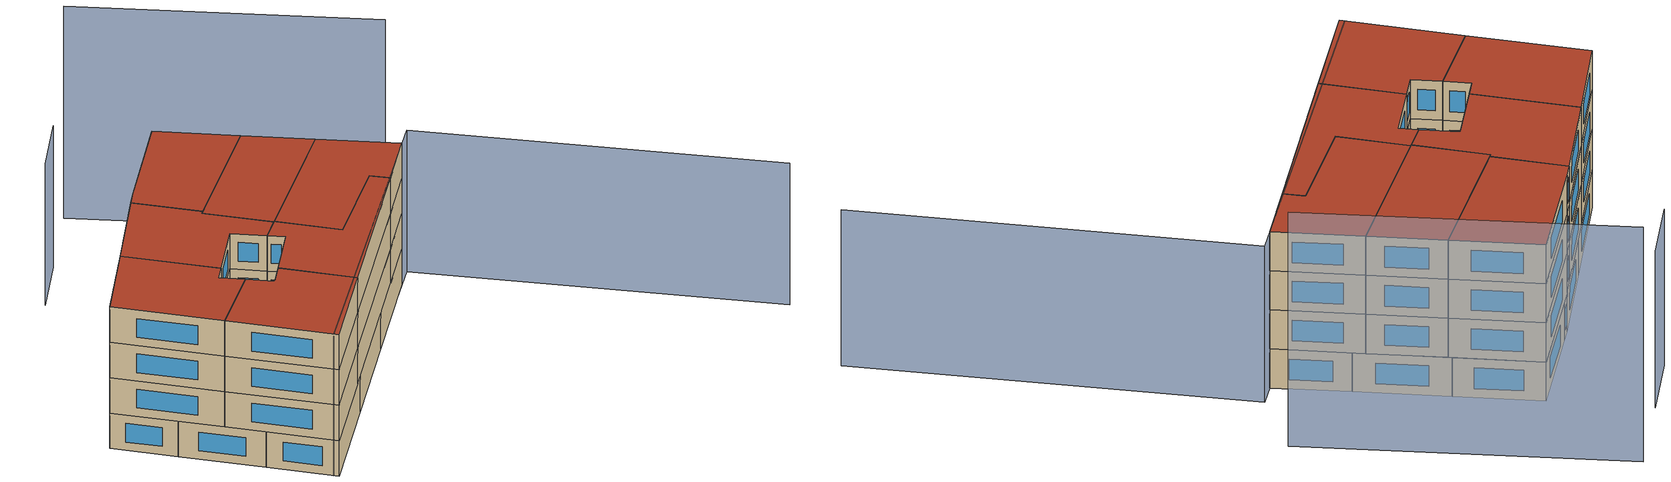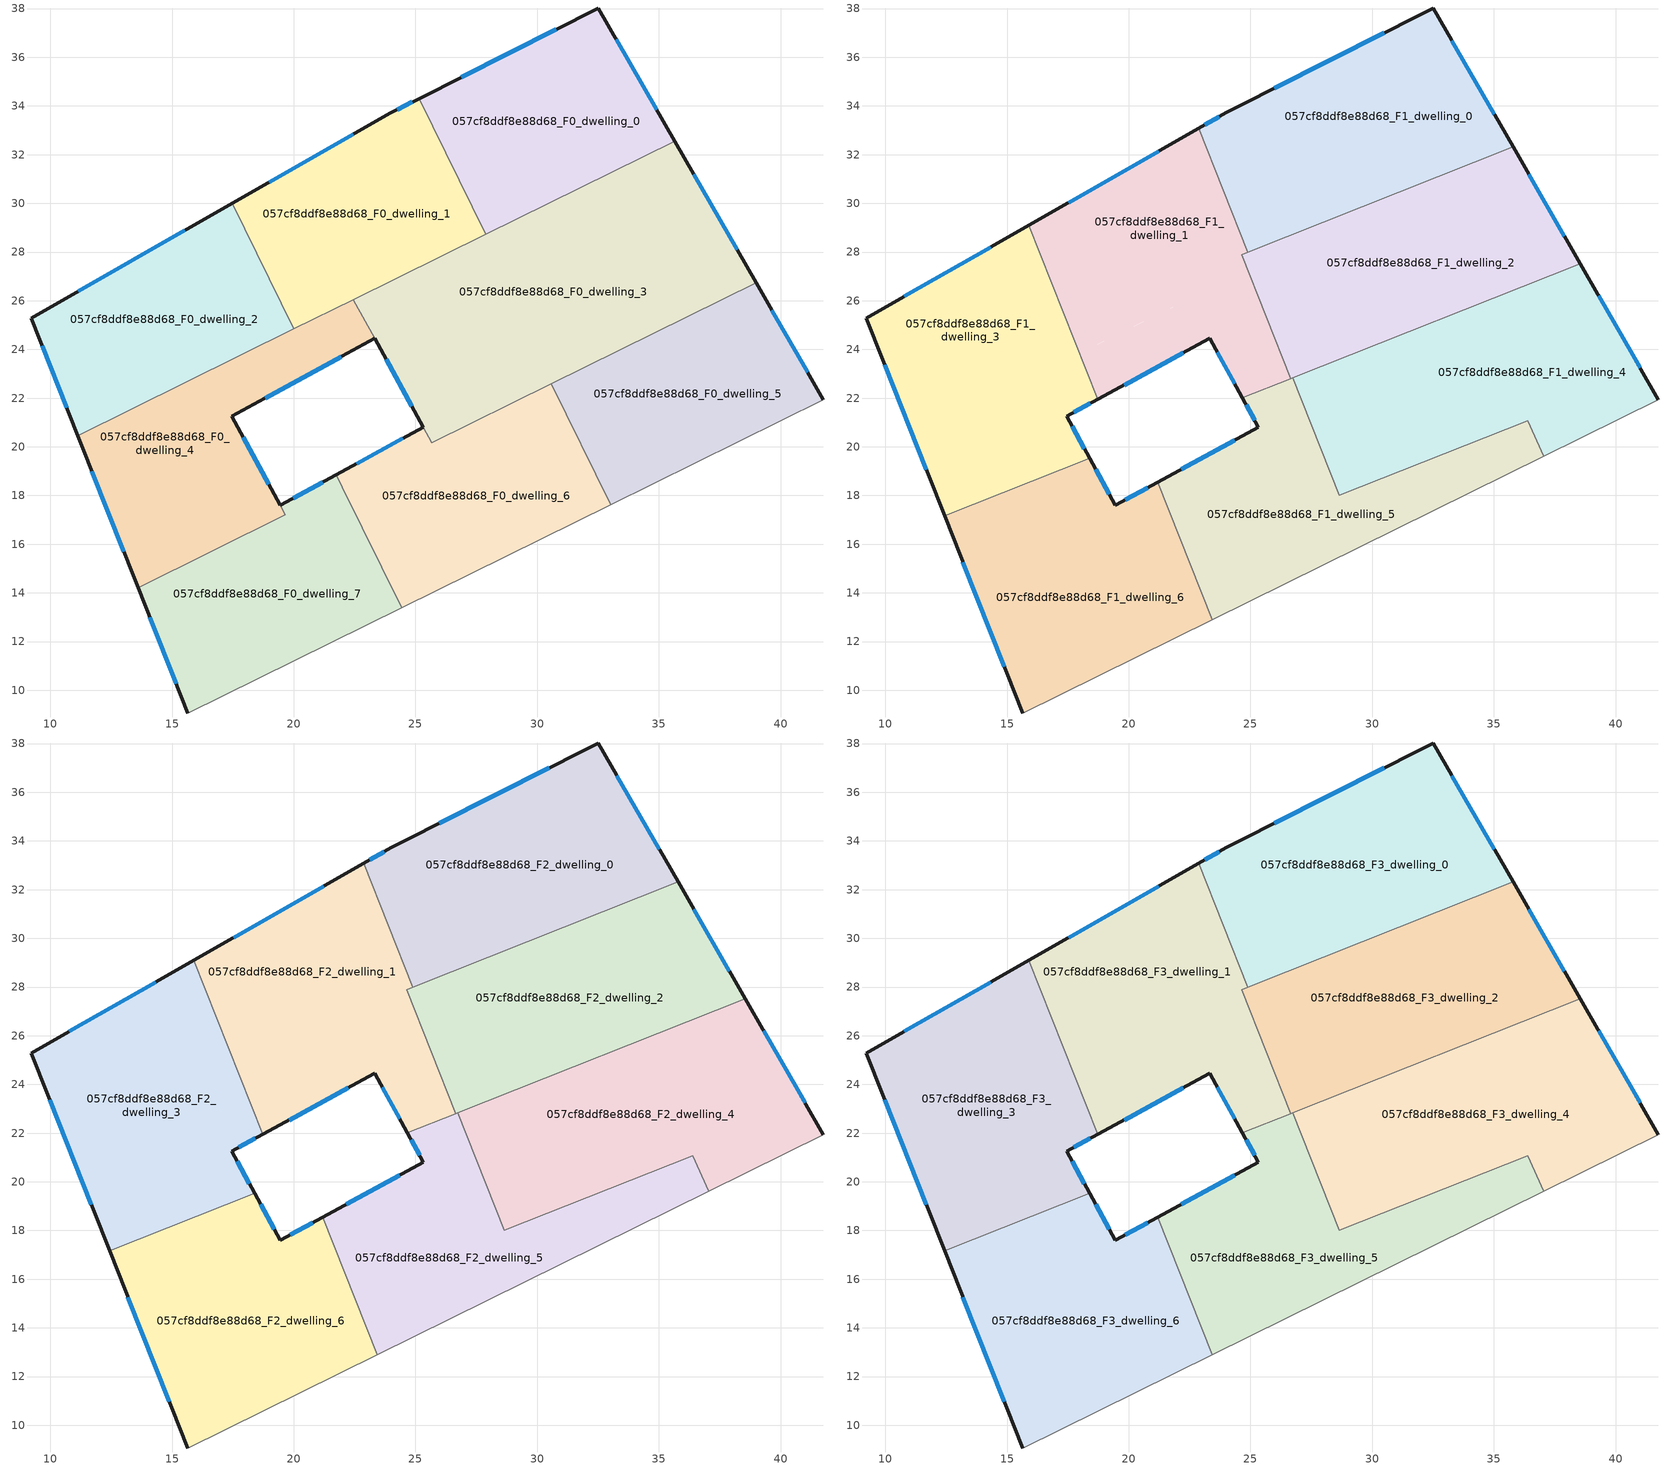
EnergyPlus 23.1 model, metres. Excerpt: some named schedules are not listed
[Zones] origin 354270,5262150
057cf8ddf8e88d68_F0_dwelling_0
 floor ground (EU_floor_Construction): 32.51,38.02 35.65,32.55 27.9,28.73 25.15,34.3 z0
 wall outside (EU_wall_Construction): 35.65,32.55 32.51,38.02 25.15,34.3 z0:3
 wall to 057cf8ddf8e88d68_F0_dwelling_1 (EU_wall_Construction): 25.15,34.3 27.9,28.73 z0:3
 wall to 057cf8ddf8e88d68_F0_dwelling_3 (EU_wall_Construction): 27.9,28.73 35.65,32.55 z0:3
 window (EU_Window_Construction): 30.78,37.15 26.88,35.18 / 34.91,33.84 33.25,36.74 z0.7:2.3
057cf8ddf8e88d68_F0_dwelling_1
 floor ground (EU_floor_Construction): 25.15,34.3 27.9,28.73 20.01,24.84 17.47,29.99 23.98,33.71 z0
 wall outside (EU_wall_Construction): 25.15,34.3 23.98,33.71 17.47,29.99 z0:3
 wall to 057cf8ddf8e88d68_F0_dwelling_2 (EU_wall_Construction): 17.47,29.99 20.01,24.84 z0:3
 wall to 057cf8ddf8e88d68_F0_dwelling_4 (EU_wall_Construction): 20.01,24.84 22.45,26.05 z0:3
 wall to 057cf8ddf8e88d68_F0_dwelling_3 (EU_wall_Construction): 22.45,26.05 27.9,28.73 z0:3
 window (EU_Window_Construction): 22.45,32.84 19,30.87 / 24.87,34.16 24.25,33.85 z0.7:2.3
057cf8ddf8e88d68_F0_dwelling_2
 floor ground (EU_floor_Construction): 17.47,29.99 20.01,24.84 11.13,20.46 9.21,25.28 z0
 wall outside (EU_wall_Construction): 17.47,29.99 9.21,25.28 11.13,20.46 z0:3
 wall to 057cf8ddf8e88d68_F0_dwelling_4 (EU_wall_Construction): 11.13,20.46 20.01,24.84 z0:3
 window (EU_Window_Construction): 9.66,24.15 10.68,21.59 / 15.53,28.89 11.15,26.39 z0.7:2.3
057cf8ddf8e88d68_F0_dwelling_3
 floor ground (EU_floor_Construction): 35.65,32.55 39,26.73 25.68,20.17 23.33,24.46 22.45,26.05 z0
 wall outside (EU_wall_Construction): 23.33,24.46 25.33,20.81 / 39,26.73 35.65,32.55 z0:3
 wall to 057cf8ddf8e88d68_F0_dwelling_6 (EU_wall_Construction): 25.33,20.8 25.68,20.17 30.57,22.58 z0:3
 wall to 057cf8ddf8e88d68_F0_dwelling_4 (EU_wall_Construction): 22.45,26.05 23.33,24.46 z0:3
 wall to 057cf8ddf8e88d68_F0_dwelling_5 (EU_wall_Construction): 30.57,22.58 39,26.73 z0:3
 window (EU_Window_Construction): 23.8,23.6 24.86,21.66 / 38.21,28.1 36.44,31.19 z0.7:2.3
057cf8ddf8e88d68_F0_dwelling_4
 floor ground (EU_floor_Construction): 22.45,26.04 23.32,24.45 17.45,21.25 19.66,17.2 13.6,14.21 11.13,20.46 z0
 wall outside (EU_wall_Construction): 11.13,20.46 13.6,14.21 / 19.44,17.6 17.45,21.25 23.32,24.45 z0:3
 wall to 057cf8ddf8e88d68_F0_dwelling_7 (EU_wall_Construction): 13.6,14.21 19.66,17.2 19.44,17.6 z0:3
 window (EU_Window_Construction): 18.83,22 21.94,23.7 / 11.71,19 13.02,15.68 / 18.97,18.46 17.92,20.39 z0.7:2.3
057cf8ddf8e88d68_F0_dwelling_5
 floor ground (EU_floor_Construction): 39,26.73 41.76,21.94 33.01,17.63 30.57,22.58 z0
 wall outside (EU_wall_Construction): 41.76,21.94 39,26.73 z0:3
 wall to 057cf8ddf8e88d68_F0_dwelling_6 (EU_wall_Construction): 30.57,22.58 33.01,17.63 z0:3
 wall adiabatic (EU_wall_Construction): 33.01,17.63 41.76,21.94 z0:3
 window (EU_Window_Construction): 41.11,23.06 39.65,25.61 z0.7:2.3
057cf8ddf8e88d68_F0_dwelling_6
 floor ground (EU_floor_Construction): 30.57,22.58 33.01,17.63 24.43,13.39 21.74,18.85 25.33,20.8 25.68,20.17 z0
 wall outside (EU_wall_Construction): 25.33,20.8 21.74,18.85 z0:3
 wall adiabatic (EU_wall_Construction): 24.43,13.39 33.01,17.63 z0:3
 wall to 057cf8ddf8e88d68_F0_dwelling_7 (EU_wall_Construction): 21.74,18.85 21.99,18.34 24.43,13.39 z0:3
 window (EU_Window_Construction): 24.49,20.34 22.58,19.31 z0.7:2.3
057cf8ddf8e88d68_F0_dwelling_7
 floor ground (EU_floor_Construction): 21.99,18.34 24.43,13.39 15.65,9.07 13.6,14.21 19.66,17.2 19.45,17.6 21.74,18.85 z0
 wall outside (EU_wall_Construction): 21.74,18.85 19.45,17.6 / 13.6,14.21 15.65,9.07 z0:3
 wall adiabatic (EU_wall_Construction): 15.65,9.07 24.43,13.39 z0:3
 window (EU_Window_Construction): 21.2,18.55 19.98,17.89 / 14.08,13.01 15.17,10.27 z0.7:2.3
057cf8ddf8e88d68_F1_dwelling_0
 floor to 057cf8ddf8e88d68_F0_dwelling_0 (EU_floor_Construction): 32.51,38.02 35.65,32.55 32.68,31.09 27.71,29.12 25.15,34.3 z3
 floor to 057cf8ddf8e88d68_F0_dwelling_3 (EU_floor_Construction): 35.65,32.55 35.79,32.32 32.68,31.09 z3
 floor to 057cf8ddf8e88d68_F0_dwelling_1 (EU_floor_Construction): 25.15,34.3 27.71,29.12 24.89,28 22.87,33.08 23.98,33.71 z3
 wall outside (EU_wall_Construction): 35.79,32.32 32.51,38.02 23.98,33.71 22.87,33.08 z3:6
 wall to 057cf8ddf8e88d68_F1_dwelling_1 (EU_wall_Construction): 22.87,33.08 24.89,28 z3:6
 wall to 057cf8ddf8e88d68_F1_dwelling_2 (EU_wall_Construction): 24.89,28 35.79,32.32 z3:6
 window (EU_Window_Construction): 23.72,33.56 23.13,33.23 / 30.51,37.01 25.98,34.72 / 35.02,33.66 33.28,36.68 z3.7:5.3
057cf8ddf8e88d68_F1_dwelling_1
 floor to 057cf8ddf8e88d68_F0_dwelling_1 (EU_floor_Construction): 22.87,33.08 24.89,28 24.64,27.9 24.89,27.25 20.01,24.84 17.47,29.99 z3
 floor to 057cf8ddf8e88d68_F0_dwelling_2 (EU_floor_Construction): 17.47,29.99 20.01,24.84 17.98,23.84 15.89,29.09 z3
 floor to 057cf8ddf8e88d68_F0_dwelling_4 (EU_floor_Construction): 22.45,26.04 23.32,24.45 18.73,21.95 17.98,23.84 z3
 floor to 057cf8ddf8e88d68_F0_dwelling_3 (EU_floor_Construction): 24.89,27.25 26.66,22.8 24.67,22.01 23.33,24.46 22.45,26.05 z3
 wall outside (EU_wall_Construction): 22.87,33.08 15.89,29.09 / 18.73,21.95 23.32,24.45 24.66,22.01 z3:6
 wall to 057cf8ddf8e88d68_F1_dwelling_3 (EU_wall_Construction): 15.89,29.09 18.73,21.95 z3:6
 wall to 057cf8ddf8e88d68_F1_dwelling_2 (EU_wall_Construction): 26.66,22.8 24.64,27.9 24.89,28 z3:6
 wall to 057cf8ddf8e88d68_F1_dwelling_5 (EU_wall_Construction): 24.66,22.01 26.66,22.8 z3:6
 window (EU_Window_Construction): 21.23,32.14 17.53,30.03 / 23.64,23.88 24.35,22.58 / 19.81,22.54 22.24,23.86 z3.7:5.3
057cf8ddf8e88d68_F1_dwelling_2
 floor to 057cf8ddf8e88d68_F0_dwelling_3 (EU_floor_Construction): 35.79,32.32 38.55,27.52 26.66,22.8 24.89,27.25 32.68,31.09 z3
 floor to 057cf8ddf8e88d68_F0_dwelling_0 (EU_floor_Construction): 32.68,31.09 27.9,28.73 27.71,29.12 z3
 floor to 057cf8ddf8e88d68_F0_dwelling_1 (EU_floor_Construction): 27.71,29.12 27.9,28.73 24.89,27.25 24.64,27.9 z3
 wall outside (EU_wall_Construction): 38.55,27.52 35.79,32.32 z3:6
 wall to 057cf8ddf8e88d68_F1_dwelling_4 (EU_wall_Construction): 26.74,22.83 38.55,27.52 z3:6
 wall to 057cf8ddf8e88d68_F1_dwelling_5 (EU_wall_Construction): 26.66,22.8 26.74,22.83 z3:6
 window (EU_Window_Construction): 37.9,28.65 36.44,31.19 z3.7:5.3
057cf8ddf8e88d68_F1_dwelling_3
 floor to 057cf8ddf8e88d68_F0_dwelling_2 (EU_floor_Construction): 15.89,29.09 17.98,23.84 11.13,20.46 9.21,25.28 z3
 floor to 057cf8ddf8e88d68_F0_dwelling_4 (EU_floor_Construction): 17.98,23.84 18.73,21.95 17.45,21.25 18.39,19.52 12.44,17.16 11.13,20.46 z3
 wall outside (EU_wall_Construction): 15.89,29.09 9.21,25.28 12.44,17.16 / 18.4,19.52 17.45,21.25 18.73,21.95 z3:6
 wall to 057cf8ddf8e88d68_F1_dwelling_6 (EU_wall_Construction): 12.44,17.16 18.4,19.52 z3:6
 window (EU_Window_Construction): 9.97,23.38 11.68,19.07 / 14.32,28.2 10.78,26.18 / 17.75,21.42 18.43,21.79 / 18.17,19.93 17.67,20.85 z3.7:5.3
057cf8ddf8e88d68_F1_dwelling_4
 floor to 057cf8ddf8e88d68_F0_dwelling_5 (EU_floor_Construction): 39,26.73 41.76,21.94 37.05,19.62 36.4,21.08 32.14,19.39 30.57,22.58 z3
 floor to 057cf8ddf8e88d68_F0_dwelling_3 (EU_floor_Construction): 38.55,27.52 39,26.73 27.45,21.04 26.74,22.83 z3
 floor to 057cf8ddf8e88d68_F0_dwelling_6 (EU_floor_Construction): 30.57,22.58 32.14,19.39 28.65,18 27.45,21.04 z3
 wall outside (EU_wall_Construction): 41.76,21.94 38.55,27.52 z3:6
 wall to 057cf8ddf8e88d68_F1_dwelling_5 (EU_wall_Construction): 26.74,22.83 28.65,18 36.4,21.08 37.04,19.62 z3:6
 wall adiabatic (EU_wall_Construction): 37.05,19.62 41.76,21.94 z3:6
 window (EU_Window_Construction): 41,23.25 39.3,26.21 z3.7:5.3
057cf8ddf8e88d68_F1_dwelling_5
 floor to 057cf8ddf8e88d68_F0_dwelling_6 (EU_floor_Construction): 32.14,19.39 33.01,17.63 24.43,13.4 21.74,18.85 25.33,20.8 25.68,20.17 27.45,21.04 28.65,18 z3
 floor to 057cf8ddf8e88d68_F0_dwelling_5 (EU_floor_Construction): 36.4,21.08 37.04,19.62 33.01,17.63 32.14,19.39 z3
 floor to 057cf8ddf8e88d68_F0_dwelling_3 (EU_floor_Construction): 26.74,22.83 27.45,21.04 25.68,20.17 24.67,22.01 z3
 floor to 057cf8ddf8e88d68_F0_dwelling_7 (EU_floor_Construction): 21.99,18.35 24.43,13.4 23.43,12.9 21.19,18.55 21.74,18.85 z3
 wall outside (EU_wall_Construction): 24.66,22.01 25.33,20.8 21.19,18.55 z3:6
 wall adiabatic (EU_wall_Construction): 23.43,12.9 37.04,19.62 z3:6
 wall to 057cf8ddf8e88d68_F1_dwelling_6 (EU_wall_Construction): 21.19,18.55 23.43,12.9 z3:6
 window (EU_Window_Construction): 24.36,20.27 22.16,19.08 / 24.82,21.73 25.17,21.08 z3.7:5.3
057cf8ddf8e88d68_F1_dwelling_6
 floor to 057cf8ddf8e88d68_F0_dwelling_7 (EU_floor_Construction): 21.19,18.55 23.43,12.9 15.65,9.07 13.6,14.21 19.66,17.2 19.45,17.6 z3
 floor to 057cf8ddf8e88d68_F0_dwelling_4 (EU_floor_Construction): 18.39,19.52 19.66,17.2 13.6,14.21 12.44,17.16 z3
 wall outside (EU_wall_Construction): 12.44,17.16 15.65,9.07 / 21.19,18.55 19.45,17.6 18.4,19.52 z3:6
 wall adiabatic (EU_wall_Construction): 15.65,9.07 23.43,12.9 z3:6
 window (EU_Window_Construction): 13.19,15.26 14.89,10.97 / 19.2,18.05 18.64,19.07 / 20.78,18.33 19.86,17.82 z3.7:5.3
057cf8ddf8e88d68_F2_dwelling_0
 floor to 057cf8ddf8e88d68_F1_dwelling_0 (EU_floor_Construction): 32.51,38.02 35.79,32.32 24.89,28 22.87,33.08 23.98,33.71 z6
 wall outside (EU_wall_Construction): 35.79,32.32 32.51,38.02 23.98,33.71 22.87,33.08 z6:9
 wall to 057cf8ddf8e88d68_F2_dwelling_1 (EU_wall_Construction): 22.87,33.08 24.89,28 z6:9
 wall to 057cf8ddf8e88d68_F2_dwelling_2 (EU_wall_Construction): 24.89,28 35.79,32.32 z6:9
 window (EU_Window_Construction): 23.72,33.56 23.13,33.23 / 30.51,37.01 25.98,34.72 / 35.02,33.66 33.28,36.68 z6.7:8.3
057cf8ddf8e88d68_F2_dwelling_1
 floor to 057cf8ddf8e88d68_F1_dwelling_1 (EU_floor_Construction): 22.87,33.08 24.89,28 24.64,27.9 26.66,22.8 24.66,22.01 23.32,24.45 18.73,21.95 15.89,29.09 z6
 wall outside (EU_wall_Construction): 22.87,33.08 15.89,29.09 / 18.73,21.95 23.32,24.45 24.66,22.01 z6:9
 wall to 057cf8ddf8e88d68_F2_dwelling_3 (EU_wall_Construction): 15.89,29.09 18.73,21.95 z6:9
 wall to 057cf8ddf8e88d68_F2_dwelling_2 (EU_wall_Construction): 26.66,22.8 24.64,27.9 24.89,28 z6:9
 wall to 057cf8ddf8e88d68_F2_dwelling_5 (EU_wall_Construction): 24.66,22.01 26.66,22.8 z6:9
 window (EU_Window_Construction): 21.23,32.14 17.53,30.03 / 23.64,23.88 24.35,22.58 / 19.81,22.54 22.24,23.86 z6.7:8.3
057cf8ddf8e88d68_F2_dwelling_2
 floor to 057cf8ddf8e88d68_F1_dwelling_2 (EU_floor_Construction): 35.79,32.32 38.55,27.52 26.66,22.8 24.64,27.9 z6
 wall outside (EU_wall_Construction): 38.55,27.52 35.79,32.32 z6:9
 wall to 057cf8ddf8e88d68_F2_dwelling_4 (EU_wall_Construction): 26.74,22.83 38.55,27.52 z6:9
 wall to 057cf8ddf8e88d68_F2_dwelling_5 (EU_wall_Construction): 26.66,22.8 26.74,22.83 z6:9
 window (EU_Window_Construction): 37.9,28.65 36.44,31.19 z6.7:8.3
057cf8ddf8e88d68_F2_dwelling_3
 floor to 057cf8ddf8e88d68_F1_dwelling_3 (EU_floor_Construction): 15.89,29.09 18.73,21.95 17.45,21.25 18.4,19.52 12.44,17.16 9.21,25.28 z6
 wall outside (EU_wall_Construction): 15.89,29.09 9.21,25.28 12.44,17.16 / 18.4,19.52 17.45,21.25 18.73,21.95 z6:9
 wall to 057cf8ddf8e88d68_F2_dwelling_6 (EU_wall_Construction): 12.44,17.16 18.4,19.52 z6:9
 window (EU_Window_Construction): 9.97,23.38 11.68,19.07 / 14.32,28.2 10.78,26.18 / 17.75,21.42 18.43,21.79 / 18.17,19.93 17.67,20.85 z6.7:8.3
057cf8ddf8e88d68_F2_dwelling_4
 floor to 057cf8ddf8e88d68_F1_dwelling_4 (EU_floor_Construction): 38.55,27.52 41.76,21.94 37.04,19.62 36.4,21.08 28.65,18 26.74,22.83 z6
 wall outside (EU_wall_Construction): 41.76,21.94 38.55,27.52 z6:9
 wall to 057cf8ddf8e88d68_F2_dwelling_5 (EU_wall_Construction): 26.74,22.83 28.65,18 36.4,21.08 37.04,19.62 z6:9
 wall adiabatic (EU_wall_Construction): 37.05,19.62 41.76,21.94 z6:9
 window (EU_Window_Construction): 41,23.25 39.3,26.21 z6.7:8.3
057cf8ddf8e88d68_F2_dwelling_5
 floor to 057cf8ddf8e88d68_F1_dwelling_5 (EU_floor_Construction): 36.4,21.08 37.04,19.62 23.43,12.9 21.19,18.55 25.33,20.8 24.66,22.01 26.74,22.83 28.65,18 z6
 wall outside (EU_wall_Construction): 24.66,22.01 25.33,20.8 21.19,18.55 z6:9
 wall adiabatic (EU_wall_Construction): 23.43,12.9 37.04,19.62 z6:9
 wall to 057cf8ddf8e88d68_F2_dwelling_6 (EU_wall_Construction): 21.19,18.55 23.43,12.9 z6:9
 window (EU_Window_Construction): 24.36,20.27 22.16,19.08 / 24.82,21.73 25.17,21.08 z6.7:8.3
057cf8ddf8e88d68_F2_dwelling_6
 floor to 057cf8ddf8e88d68_F1_dwelling_6 (EU_floor_Construction): 21.19,18.55 23.43,12.9 15.65,9.07 12.44,17.16 18.4,19.52 19.45,17.6 z6
 wall outside (EU_wall_Construction): 12.44,17.16 15.65,9.07 / 21.19,18.55 19.45,17.6 18.4,19.52 z6:9
 wall adiabatic (EU_wall_Construction): 15.65,9.07 23.43,12.9 z6:9
 window (EU_Window_Construction): 13.19,15.26 14.89,10.97 / 19.2,18.05 18.64,19.07 / 20.78,18.33 19.86,17.82 z6.7:8.3
057cf8ddf8e88d68_F3_dwelling_0
 floor to 057cf8ddf8e88d68_F2_dwelling_0 (EU_floor_Construction): 32.51,38.02 35.79,32.32 24.89,28 22.87,33.08 23.98,33.71 z9
 wall outside (EU_wall_Construction): 35.79,32.32 32.51,38.02 23.98,33.71 22.87,33.08 z9:12
 wall to 057cf8ddf8e88d68_F3_dwelling_1 (EU_wall_Construction): 22.87,33.08 24.89,28 z9:12
 wall to 057cf8ddf8e88d68_F3_dwelling_2 (EU_wall_Construction): 24.89,28 35.79,32.32 z9:12
 window (EU_Window_Construction): 23.72,33.56 23.13,33.23 / 30.51,37.01 25.98,34.72 / 35.02,33.66 33.28,36.68 z9.7:11.3
 roof outside (EU_roof_Construction): 35.79,32.32 32.51,38.02 23.98,33.71 22.87,33.08 24.89,28 z12
057cf8ddf8e88d68_F3_dwelling_1
 floor to 057cf8ddf8e88d68_F2_dwelling_1 (EU_floor_Construction): 22.87,33.08 24.89,28 24.64,27.9 26.66,22.8 24.66,22.01 23.32,24.45 18.73,21.95 15.89,29.09 z9
 wall outside (EU_wall_Construction): 22.87,33.08 15.89,29.09 / 18.73,21.95 23.32,24.45 24.66,22.01 z9:12
 wall to 057cf8ddf8e88d68_F3_dwelling_3 (EU_wall_Construction): 15.89,29.09 18.73,21.95 z9:12
 wall to 057cf8ddf8e88d68_F3_dwelling_2 (EU_wall_Construction): 26.66,22.8 24.64,27.9 24.89,28 z9:12
 wall to 057cf8ddf8e88d68_F3_dwelling_5 (EU_wall_Construction): 24.66,22.01 26.66,22.8 z9:12
 window (EU_Window_Construction): 21.23,32.14 17.53,30.03 / 23.64,23.88 24.35,22.58 / 19.81,22.54 22.24,23.86 z9.7:11.3
 roof outside (EU_roof_Construction): 26.66,22.8 24.64,27.9 24.89,28 22.87,33.08 15.89,29.09 18.73,21.95 23.32,24.45 24.66,22.01 z12
057cf8ddf8e88d68_F3_dwelling_2
 floor to 057cf8ddf8e88d68_F2_dwelling_2 (EU_floor_Construction): 35.79,32.32 38.55,27.52 26.66,22.8 24.64,27.9 z9
 wall outside (EU_wall_Construction): 38.55,27.52 35.79,32.32 z9:12
 wall to 057cf8ddf8e88d68_F3_dwelling_4 (EU_wall_Construction): 26.74,22.83 38.55,27.52 z9:12
 wall to 057cf8ddf8e88d68_F3_dwelling_5 (EU_wall_Construction): 26.66,22.8 26.74,22.83 z9:12
 window (EU_Window_Construction): 37.9,28.65 36.44,31.19 z9.7:11.3
 roof outside (EU_roof_Construction): 38.55,27.52 35.79,32.32 24.64,27.9 26.66,22.8 z12
057cf8ddf8e88d68_F3_dwelling_3
 floor to 057cf8ddf8e88d68_F2_dwelling_3 (EU_floor_Construction): 15.89,29.09 18.73,21.95 17.45,21.25 18.4,19.52 12.44,17.16 9.21,25.28 z9
 wall outside (EU_wall_Construction): 15.89,29.09 9.21,25.28 12.44,17.16 / 18.4,19.52 17.45,21.25 18.73,21.95 z9:12
 wall to 057cf8ddf8e88d68_F3_dwelling_6 (EU_wall_Construction): 12.44,17.16 18.4,19.52 z9:12
 window (EU_Window_Construction): 9.97,23.38 11.68,19.07 / 14.32,28.2 10.78,26.18 / 17.75,21.42 18.43,21.79 / 18.17,19.93 17.67,20.85 z9.7:11.3
 roof outside (EU_roof_Construction): 18.4,19.52 17.45,21.25 18.73,21.95 15.89,29.09 9.21,25.28 12.44,17.16 z12
057cf8ddf8e88d68_F3_dwelling_4
 floor to 057cf8ddf8e88d68_F2_dwelling_4 (EU_floor_Construction): 38.55,27.52 41.76,21.94 37.04,19.62 36.4,21.08 28.65,18 26.74,22.83 z9
 wall outside (EU_wall_Construction): 41.76,21.94 38.55,27.52 z9:12
 wall to 057cf8ddf8e88d68_F3_dwelling_5 (EU_wall_Construction): 26.74,22.83 28.65,18 36.4,21.08 37.04,19.62 z9:12
 wall adiabatic (EU_wall_Construction): 37.05,19.62 41.76,21.94 z9:12
 window (EU_Window_Construction): 41,23.25 39.3,26.21 z9.7:11.3
 roof outside (EU_roof_Construction): 41.76,21.94 38.55,27.52 26.74,22.83 28.65,18 36.4,21.08 37.04,19.62 z12
057cf8ddf8e88d68_F3_dwelling_5
 floor to 057cf8ddf8e88d68_F2_dwelling_5 (EU_floor_Construction): 36.4,21.08 37.04,19.62 23.43,12.9 21.19,18.55 25.33,20.8 24.66,22.01 26.74,22.83 28.65,18 z9
 wall outside (EU_wall_Construction): 24.66,22.01 25.33,20.8 21.19,18.55 z9:12
 wall adiabatic (EU_wall_Construction): 23.43,12.9 37.04,19.62 z9:12
 wall to 057cf8ddf8e88d68_F3_dwelling_6 (EU_wall_Construction): 21.19,18.55 23.43,12.9 z9:12
 window (EU_Window_Construction): 24.36,20.27 22.16,19.08 / 24.82,21.73 25.17,21.08 z9.7:11.3
 roof outside (EU_roof_Construction): 37.04,19.62 36.4,21.08 28.65,18 26.74,22.83 24.66,22.01 25.33,20.8 21.19,18.55 23.43,12.9 z12
057cf8ddf8e88d68_F3_dwelling_6
 floor to 057cf8ddf8e88d68_F2_dwelling_6 (EU_floor_Construction): 21.19,18.55 23.43,12.9 15.65,9.07 12.44,17.16 18.4,19.52 19.45,17.6 z9
 wall outside (EU_wall_Construction): 12.44,17.16 15.65,9.07 / 21.19,18.55 19.45,17.6 18.4,19.52 z9:12
 wall adiabatic (EU_wall_Construction): 15.65,9.07 23.43,12.9 z9:12
 window (EU_Window_Construction): 13.19,15.26 14.89,10.97 / 19.2,18.05 18.64,19.07 / 20.78,18.33 19.86,17.82 z9.7:11.3
 roof outside (EU_roof_Construction): 23.43,12.9 21.19,18.55 19.45,17.6 18.4,19.52 12.44,17.16 15.65,9.07 z12
shading: 15.47,9.43 43.55,22.79 / 43.55,22.79 55.91,-3.18 / 29,44.47 23.97,41.63 z0:12; 47.52,27.53 35.45,48.08 z0:18
[Building]
EU S2 Campaign: North Axis=0; Terrain=City; Solar Distribution=FullExterior
[Site:Location]
Budapest.Ferenc.Liszt.Intl.AP: Latitude=47.437; Longitude=19.256; Time Zone=1; Elevation=185
[SizingPeriod:WeatherFileDays]
AnnualSizingPeriod: Begin Month=1; Begin Day of Month=1; End Month=12; End Day of Month=31; Day of Week for Start Day=Monday; Use Weather File Daylight Saving Period=No; Use Weather File Rain and Snow Indicators=No
[MATERIAL]
EU_InternalMass_Material: Roughness=MediumRough; Thickness=0.1; Conductivity=1; Density=1800; Specific Heat=900; Thermal Absorptance=0.9; Solar Absorptance=0.7; Visible Absorptance=0.7
[MATERIAL:NOMASS] Roughness=MediumRough; Thermal Absorptance=0.9; Solar Absorptance=0.7; Visible Absorptance=0.7
Name | Thermal Resistance
EU_wall_NoMass | 0.832559
EU_roof_NoMass | 1.39638
EU_floor_NoMass | 0.872794
[WINDOWMATERIAL:SIMPLEGLAZINGSYSTEM]
EU_Window_SimpleGlazing: UFactor=2.79869; Solar Heat Gain Coefficient=0.75; Visible Transmittance=0.75
[CONSTRUCTION]
EU_wall_Construction: EU_wall_NoMass
EU_roof_Construction: EU_roof_NoMass
EU_floor_Construction: EU_floor_NoMass
EU_Window_Construction: EU_Window_SimpleGlazing
EU_InternalMass_Construction: EU_InternalMass_Material
[ZONE] Type=1; Multiplier=1; Ceiling Height=autocalculate; Floor Area=autocalculate; Part of Total Floor Area=Yes
Name | Volume
057cf8ddf8e88d68_F0_dwelling_0 | 158.536
057cf8ddf8e88d68_F1_dwelling_0; 057cf8ddf8e88d68_F2_dwelling_0; 057cf8ddf8e88d68_F3_dwelling_0 | 203.85
057cf8ddf8e88d68_F0_dwelling_1 | 158.551
057cf8ddf8e88d68_F1_dwelling_1; 057cf8ddf8e88d68_F2_dwelling_1; 057cf8ddf8e88d68_F3_dwelling_1; 057cf8ddf8e88d68_F1_dwelling_3; 057cf8ddf8e88d68_F2_dwelling_3; 057cf8ddf8e88d68_F3_dwelling_3 | 203.841
057cf8ddf8e88d68_F0_dwelling_2 | 158.532
057cf8ddf8e88d68_F1_dwelling_2; 057cf8ddf8e88d68_F2_dwelling_2; 057cf8ddf8e88d68_F3_dwelling_2 | 203.827
057cf8ddf8e88d68_F0_dwelling_3 | 297.117
057cf8ddf8e88d68_F0_dwelling_4 | 166.625
057cf8ddf8e88d68_F1_dwelling_4 | 225.509
057cf8ddf8e88d68_F2_dwelling_4; 057cf8ddf8e88d68_F3_dwelling_4 | 225.518
057cf8ddf8e88d68_F0_dwelling_5 | 158.552
057cf8ddf8e88d68_F1_dwelling_5; 057cf8ddf8e88d68_F2_dwelling_5; 057cf8ddf8e88d68_F3_dwelling_5 | 182.169
057cf8ddf8e88d68_F0_dwelling_6 | 166.414
057cf8ddf8e88d68_F1_dwelling_6; 057cf8ddf8e88d68_F2_dwelling_6; 057cf8ddf8e88d68_F3_dwelling_6 | 203.844
057cf8ddf8e88d68_F0_dwelling_7 | 162.473
[INTERNALMASS] Construction=EU_InternalMass_Construction
Name | Zone or ZoneList | Surface Area
057cf8ddf8e88d68_F0_dwelling_0_EU_InternalMass | 057cf8ddf8e88d68_F0_dwelling_0 | 52.8453
057cf8ddf8e88d68_F0_dwelling_1_EU_InternalMass | 057cf8ddf8e88d68_F0_dwelling_1 | 52.8505
057cf8ddf8e88d68_F0_dwelling_2_EU_InternalMass | 057cf8ddf8e88d68_F0_dwelling_2 | 52.844
057cf8ddf8e88d68_F0_dwelling_3_EU_InternalMass | 057cf8ddf8e88d68_F0_dwelling_3 | 99.0517
057cf8ddf8e88d68_F0_dwelling_4_EU_InternalMass | 057cf8ddf8e88d68_F0_dwelling_4 | 55.5618
057cf8ddf8e88d68_F0_dwelling_5_EU_InternalMass | 057cf8ddf8e88d68_F0_dwelling_5 | 52.8505
057cf8ddf8e88d68_F0_dwelling_6_EU_InternalMass | 057cf8ddf8e88d68_F0_dwelling_6 | 55.4739
057cf8ddf8e88d68_F0_dwelling_7_EU_InternalMass | 057cf8ddf8e88d68_F0_dwelling_7 | 54.1571
057cf8ddf8e88d68_F1_dwelling_0_EU_InternalMass | 057cf8ddf8e88d68_F1_dwelling_0 | 67.9507
057cf8ddf8e88d68_F1_dwelling_1_EU_InternalMass | 057cf8ddf8e88d68_F1_dwelling_1 | 67.9466
057cf8ddf8e88d68_F1_dwelling_2_EU_InternalMass | 057cf8ddf8e88d68_F1_dwelling_2 | 67.9423
057cf8ddf8e88d68_F1_dwelling_3_EU_InternalMass | 057cf8ddf8e88d68_F1_dwelling_3 | 67.9464
057cf8ddf8e88d68_F1_dwelling_4_EU_InternalMass | 057cf8ddf8e88d68_F1_dwelling_4 | 75.1745
057cf8ddf8e88d68_F1_dwelling_5_EU_InternalMass | 057cf8ddf8e88d68_F1_dwelling_5 | 60.7229
057cf8ddf8e88d68_F1_dwelling_6_EU_InternalMass | 057cf8ddf8e88d68_F1_dwelling_6 | 67.9482
057cf8ddf8e88d68_F2_dwelling_0_EU_InternalMass | 057cf8ddf8e88d68_F2_dwelling_0 | 67.9507
057cf8ddf8e88d68_F2_dwelling_1_EU_InternalMass | 057cf8ddf8e88d68_F2_dwelling_1 | 67.9466
057cf8ddf8e88d68_F2_dwelling_2_EU_InternalMass | 057cf8ddf8e88d68_F2_dwelling_2 | 67.9423
057cf8ddf8e88d68_F2_dwelling_3_EU_InternalMass | 057cf8ddf8e88d68_F2_dwelling_3 | 67.9464
057cf8ddf8e88d68_F2_dwelling_4_EU_InternalMass | 057cf8ddf8e88d68_F2_dwelling_4 | 75.1745
057cf8ddf8e88d68_F2_dwelling_5_EU_InternalMass | 057cf8ddf8e88d68_F2_dwelling_5 | 60.7229
057cf8ddf8e88d68_F2_dwelling_6_EU_InternalMass | 057cf8ddf8e88d68_F2_dwelling_6 | 67.9482
057cf8ddf8e88d68_F3_dwelling_0_EU_InternalMass | 057cf8ddf8e88d68_F3_dwelling_0 | 67.9507
057cf8ddf8e88d68_F3_dwelling_1_EU_InternalMass | 057cf8ddf8e88d68_F3_dwelling_1 | 67.9466
057cf8ddf8e88d68_F3_dwelling_2_EU_InternalMass | 057cf8ddf8e88d68_F3_dwelling_2 | 67.9423
057cf8ddf8e88d68_F3_dwelling_3_EU_InternalMass | 057cf8ddf8e88d68_F3_dwelling_3 | 67.9464
057cf8ddf8e88d68_F3_dwelling_4_EU_InternalMass | 057cf8ddf8e88d68_F3_dwelling_4 | 75.1745
057cf8ddf8e88d68_F3_dwelling_5_EU_InternalMass | 057cf8ddf8e88d68_F3_dwelling_5 | 60.7229
057cf8ddf8e88d68_F3_dwelling_6_EU_InternalMass | 057cf8ddf8e88d68_F3_dwelling_6 | 67.9482
[OTHEREQUIPMENT] Fuel Type=Electricity; Design Level Calculation Method=Watts/Area; Power per Zone Floor Area=1; Fraction Latent=0; Fraction Radiant=0; Fraction Lost=0; Carbon Dioxide Generation Rate=0; EndUse Subcategory=EU_Step8_InternalGains
Name | Zone or ZoneList or Space or SpaceList | Schedule
EU_Step8_InternalGain_057cf8ddf8e88d68_F0_dwelling_0_f000 | 057cf8ddf8e88d68_F0_dwelling_0 | EU_Step8_GainSchedule_057cf8ddf8e88d68_F0_dwelling_0_f000
EU_Step8_InternalGain_057cf8ddf8e88d68_F0_dwelling_1_f000 | 057cf8ddf8e88d68_F0_dwelling_1 | EU_Step8_GainSchedule_057cf8ddf8e88d68_F0_dwelling_1_f000
EU_Step8_InternalGain_057cf8ddf8e88d68_F0_dwelling_2_f000 | 057cf8ddf8e88d68_F0_dwelling_2 | EU_Step8_GainSchedule_057cf8ddf8e88d68_F0_dwelling_2_f000
EU_Step8_InternalGain_057cf8ddf8e88d68_F0_dwelling_3_f000 | 057cf8ddf8e88d68_F0_dwelling_3 | EU_Step8_GainSchedule_057cf8ddf8e88d68_F0_dwelling_3_f000
EU_Step8_InternalGain_057cf8ddf8e88d68_F0_dwelling_4_f000 | 057cf8ddf8e88d68_F0_dwelling_4 | EU_Step8_GainSchedule_057cf8ddf8e88d68_F0_dwelling_4_f000
EU_Step8_InternalGain_057cf8ddf8e88d68_F0_dwelling_5_f000 | 057cf8ddf8e88d68_F0_dwelling_5 | EU_Step8_GainSchedule_057cf8ddf8e88d68_F0_dwelling_5_f000
EU_Step8_InternalGain_057cf8ddf8e88d68_F0_dwelling_6_f000 | 057cf8ddf8e88d68_F0_dwelling_6 | EU_Step8_GainSchedule_057cf8ddf8e88d68_F0_dwelling_6_f000
EU_Step8_InternalGain_057cf8ddf8e88d68_F0_dwelling_7_f000 | 057cf8ddf8e88d68_F0_dwelling_7 | EU_Step8_GainSchedule_057cf8ddf8e88d68_F0_dwelling_7_f000
EU_Step8_InternalGain_057cf8ddf8e88d68_F1_dwelling_0_f000 | 057cf8ddf8e88d68_F1_dwelling_0 | EU_Step8_GainSchedule_057cf8ddf8e88d68_F1_dwelling_0_f000
EU_Step8_InternalGain_057cf8ddf8e88d68_F1_dwelling_1_f000 | 057cf8ddf8e88d68_F1_dwelling_1 | EU_Step8_GainSchedule_057cf8ddf8e88d68_F1_dwelling_1_f000
EU_Step8_InternalGain_057cf8ddf8e88d68_F1_dwelling_2_f000 | 057cf8ddf8e88d68_F1_dwelling_2 | EU_Step8_GainSchedule_057cf8ddf8e88d68_F1_dwelling_2_f000
EU_Step8_InternalGain_057cf8ddf8e88d68_F1_dwelling_3_f000 | 057cf8ddf8e88d68_F1_dwelling_3 | EU_Step8_GainSchedule_057cf8ddf8e88d68_F1_dwelling_3_f000
EU_Step8_InternalGain_057cf8ddf8e88d68_F1_dwelling_4_f000 | 057cf8ddf8e88d68_F1_dwelling_4 | EU_Step8_GainSchedule_057cf8ddf8e88d68_F1_dwelling_4_f000
EU_Step8_InternalGain_057cf8ddf8e88d68_F1_dwelling_5_f000 | 057cf8ddf8e88d68_F1_dwelling_5 | EU_Step8_GainSchedule_057cf8ddf8e88d68_F1_dwelling_5_f000
EU_Step8_InternalGain_057cf8ddf8e88d68_F1_dwelling_6_f000 | 057cf8ddf8e88d68_F1_dwelling_6 | EU_Step8_GainSchedule_057cf8ddf8e88d68_F1_dwelling_6_f000
EU_Step8_InternalGain_057cf8ddf8e88d68_F2_dwelling_0_f000 | 057cf8ddf8e88d68_F2_dwelling_0 | EU_Step8_GainSchedule_057cf8ddf8e88d68_F2_dwelling_0_f000
EU_Step8_InternalGain_057cf8ddf8e88d68_F2_dwelling_1_f000 | 057cf8ddf8e88d68_F2_dwelling_1 | EU_Step8_GainSchedule_057cf8ddf8e88d68_F2_dwelling_1_f000
EU_Step8_InternalGain_057cf8ddf8e88d68_F2_dwelling_2_f000 | 057cf8ddf8e88d68_F2_dwelling_2 | EU_Step8_GainSchedule_057cf8ddf8e88d68_F2_dwelling_2_f000
EU_Step8_InternalGain_057cf8ddf8e88d68_F2_dwelling_3_f000 | 057cf8ddf8e88d68_F2_dwelling_3 | EU_Step8_GainSchedule_057cf8ddf8e88d68_F2_dwelling_3_f000
EU_Step8_InternalGain_057cf8ddf8e88d68_F2_dwelling_4_f000 | 057cf8ddf8e88d68_F2_dwelling_4 | EU_Step8_GainSchedule_057cf8ddf8e88d68_F2_dwelling_4_f000
EU_Step8_InternalGain_057cf8ddf8e88d68_F2_dwelling_5_f000 | 057cf8ddf8e88d68_F2_dwelling_5 | EU_Step8_GainSchedule_057cf8ddf8e88d68_F2_dwelling_5_f000
EU_Step8_InternalGain_057cf8ddf8e88d68_F2_dwelling_6_f000 | 057cf8ddf8e88d68_F2_dwelling_6 | EU_Step8_GainSchedule_057cf8ddf8e88d68_F2_dwelling_6_f000
EU_Step8_InternalGain_057cf8ddf8e88d68_F3_dwelling_0_f000 | 057cf8ddf8e88d68_F3_dwelling_0 | EU_Step8_GainSchedule_057cf8ddf8e88d68_F3_dwelling_0_f000
EU_Step8_InternalGain_057cf8ddf8e88d68_F3_dwelling_1_f000 | 057cf8ddf8e88d68_F3_dwelling_1 | EU_Step8_GainSchedule_057cf8ddf8e88d68_F3_dwelling_1_f000
EU_Step8_InternalGain_057cf8ddf8e88d68_F3_dwelling_2_f000 | 057cf8ddf8e88d68_F3_dwelling_2 | EU_Step8_GainSchedule_057cf8ddf8e88d68_F3_dwelling_2_f000
EU_Step8_InternalGain_057cf8ddf8e88d68_F3_dwelling_3_f000 | 057cf8ddf8e88d68_F3_dwelling_3 | EU_Step8_GainSchedule_057cf8ddf8e88d68_F3_dwelling_3_f000
EU_Step8_InternalGain_057cf8ddf8e88d68_F3_dwelling_4_f000 | 057cf8ddf8e88d68_F3_dwelling_4 | EU_Step8_GainSchedule_057cf8ddf8e88d68_F3_dwelling_4_f000
EU_Step8_InternalGain_057cf8ddf8e88d68_F3_dwelling_5_f000 | 057cf8ddf8e88d68_F3_dwelling_5 | EU_Step8_GainSchedule_057cf8ddf8e88d68_F3_dwelling_5_f000
EU_Step8_InternalGain_057cf8ddf8e88d68_F3_dwelling_6_f000 | 057cf8ddf8e88d68_F3_dwelling_6 | EU_Step8_GainSchedule_057cf8ddf8e88d68_F3_dwelling_6_f000
[ZONEVENTILATION:DESIGNFLOWRATE] Schedule=EU_AlwaysOn; Design Flow Rate Calculation Method=AirChanges/Hour; Air Changes per Hour=0.475469; Ventilation Type=Natural; Fan Pressure Rise=0; Fan Total Efficiency=1; Constant Term Coefficient=1; Temperature Term Coefficient=0; Velocity Term Coefficient=0; Velocity Squared Term Coefficient=0; Minimum Indoor Temperature=-100; Maximum Indoor Temperature=100; Delta Temperature=-100; Minimum Outdoor Temperature=-100; Maximum Outdoor Temperature=100; Maximum Wind Speed=40
Name | Zone or ZoneList or Space or SpaceList
EU_ConstantAir_057cf8ddf8e88d68_F0_dwelling_0 | 057cf8ddf8e88d68_F0_dwelling_0
EU_ConstantAir_057cf8ddf8e88d68_F0_dwelling_1 | 057cf8ddf8e88d68_F0_dwelling_1
EU_ConstantAir_057cf8ddf8e88d68_F0_dwelling_2 | 057cf8ddf8e88d68_F0_dwelling_2
EU_ConstantAir_057cf8ddf8e88d68_F0_dwelling_3 | 057cf8ddf8e88d68_F0_dwelling_3
EU_ConstantAir_057cf8ddf8e88d68_F0_dwelling_4 | 057cf8ddf8e88d68_F0_dwelling_4
EU_ConstantAir_057cf8ddf8e88d68_F0_dwelling_5 | 057cf8ddf8e88d68_F0_dwelling_5
EU_ConstantAir_057cf8ddf8e88d68_F0_dwelling_6 | 057cf8ddf8e88d68_F0_dwelling_6
EU_ConstantAir_057cf8ddf8e88d68_F0_dwelling_7 | 057cf8ddf8e88d68_F0_dwelling_7
EU_ConstantAir_057cf8ddf8e88d68_F1_dwelling_0 | 057cf8ddf8e88d68_F1_dwelling_0
EU_ConstantAir_057cf8ddf8e88d68_F1_dwelling_1 | 057cf8ddf8e88d68_F1_dwelling_1
EU_ConstantAir_057cf8ddf8e88d68_F1_dwelling_2 | 057cf8ddf8e88d68_F1_dwelling_2
EU_ConstantAir_057cf8ddf8e88d68_F1_dwelling_3 | 057cf8ddf8e88d68_F1_dwelling_3
EU_ConstantAir_057cf8ddf8e88d68_F1_dwelling_4 | 057cf8ddf8e88d68_F1_dwelling_4
EU_ConstantAir_057cf8ddf8e88d68_F1_dwelling_5 | 057cf8ddf8e88d68_F1_dwelling_5
EU_ConstantAir_057cf8ddf8e88d68_F1_dwelling_6 | 057cf8ddf8e88d68_F1_dwelling_6
EU_ConstantAir_057cf8ddf8e88d68_F2_dwelling_0 | 057cf8ddf8e88d68_F2_dwelling_0
EU_ConstantAir_057cf8ddf8e88d68_F2_dwelling_1 | 057cf8ddf8e88d68_F2_dwelling_1
EU_ConstantAir_057cf8ddf8e88d68_F2_dwelling_2 | 057cf8ddf8e88d68_F2_dwelling_2
EU_ConstantAir_057cf8ddf8e88d68_F2_dwelling_3 | 057cf8ddf8e88d68_F2_dwelling_3
EU_ConstantAir_057cf8ddf8e88d68_F2_dwelling_4 | 057cf8ddf8e88d68_F2_dwelling_4
EU_ConstantAir_057cf8ddf8e88d68_F2_dwelling_5 | 057cf8ddf8e88d68_F2_dwelling_5
EU_ConstantAir_057cf8ddf8e88d68_F2_dwelling_6 | 057cf8ddf8e88d68_F2_dwelling_6
EU_ConstantAir_057cf8ddf8e88d68_F3_dwelling_0 | 057cf8ddf8e88d68_F3_dwelling_0
EU_ConstantAir_057cf8ddf8e88d68_F3_dwelling_1 | 057cf8ddf8e88d68_F3_dwelling_1
EU_ConstantAir_057cf8ddf8e88d68_F3_dwelling_2 | 057cf8ddf8e88d68_F3_dwelling_2
EU_ConstantAir_057cf8ddf8e88d68_F3_dwelling_3 | 057cf8ddf8e88d68_F3_dwelling_3
EU_ConstantAir_057cf8ddf8e88d68_F3_dwelling_4 | 057cf8ddf8e88d68_F3_dwelling_4
EU_ConstantAir_057cf8ddf8e88d68_F3_dwelling_5 | 057cf8ddf8e88d68_F3_dwelling_5
EU_ConstantAir_057cf8ddf8e88d68_F3_dwelling_6 | 057cf8ddf8e88d68_F3_dwelling_6
[HVACTEMPLATE:THERMOSTAT] Constant Heating Setpoint=20; Constant Cooling Setpoint=50
EU_HeatOnly_057cf8ddf8e88d68_F0_dwelling_0; EU_HeatOnly_057cf8ddf8e88d68_F0_dwelling_1; EU_HeatOnly_057cf8ddf8e88d68_F0_dwelling_2; EU_HeatOnly_057cf8ddf8e88d68_F0_dwelling_3; EU_HeatOnly_057cf8ddf8e88d68_F0_dwelling_4; EU_HeatOnly_057cf8ddf8e88d68_F0_dwelling_5; EU_HeatOnly_057cf8ddf8e88d68_F0_dwelling_6; EU_HeatOnly_057cf8ddf8e88d68_F0_dwelling_7; EU_HeatOnly_057cf8ddf8e88d68_F1_dwelling_0; EU_HeatOnly_057cf8ddf8e88d68_F1_dwelling_1; EU_HeatOnly_057cf8ddf8e88d68_F1_dwelling_2; EU_HeatOnly_057cf8ddf8e88d68_F1_dwelling_3; EU_HeatOnly_057cf8ddf8e88d68_F1_dwelling_4; EU_HeatOnly_057cf8ddf8e88d68_F1_dwelling_5; EU_HeatOnly_057cf8ddf8e88d68_F1_dwelling_6; EU_HeatOnly_057cf8ddf8e88d68_F2_dwelling_0; EU_HeatOnly_057cf8ddf8e88d68_F2_dwelling_1; EU_HeatOnly_057cf8ddf8e88d68_F2_dwelling_2; EU_HeatOnly_057cf8ddf8e88d68_F2_dwelling_3; EU_HeatOnly_057cf8ddf8e88d68_F2_dwelling_4; EU_HeatOnly_057cf8ddf8e88d68_F2_dwelling_5; EU_HeatOnly_057cf8ddf8e88d68_F2_dwelling_6; EU_HeatOnly_057cf8ddf8e88d68_F3_dwelling_0; EU_HeatOnly_057cf8ddf8e88d68_F3_dwelling_1; EU_HeatOnly_057cf8ddf8e88d68_F3_dwelling_2; EU_HeatOnly_057cf8ddf8e88d68_F3_dwelling_3; EU_HeatOnly_057cf8ddf8e88d68_F3_dwelling_4; EU_HeatOnly_057cf8ddf8e88d68_F3_dwelling_5; EU_HeatOnly_057cf8ddf8e88d68_F3_dwelling_6
[HVACTEMPLATE:ZONE:IDEALLOADSAIRSYSTEM] System Availability Schedule=EU_AlwaysOn; Maximum Heating Supply Air Temperature=50; Minimum Cooling Supply Air Temperature=13; Maximum Heating Supply Air Humidity Ratio=0.0156; Minimum Cooling Supply Air Humidity Ratio=0.0077; Heating Limit=NoLimit; Cooling Limit=NoLimit; Heating Availability Schedule=EU_AlwaysOn; Cooling Availability Schedule=EU_CoolingOff; Dehumidification Control Type=ConstantSensibleHeatRatio; Cooling Sensible Heat Ratio=0.7; Dehumidification Setpoint=60; Humidification Control Type=None; Humidification Setpoint=30; Outdoor Air Method=None; Outdoor Air Flow Rate per Person=0.00944; Outdoor Air Flow Rate per Zone Floor Area=0; Outdoor Air Flow Rate per Zone=0; Demand Controlled Ventilation Type=None; Outdoor Air Economizer Type=NoEconomizer; Heat Recovery Type=None; Sensible Heat Recovery Effectiveness=0.7; Latent Heat Recovery Effectiveness=0.65
Name | Template Thermostat
057cf8ddf8e88d68_F0_dwelling_0 | EU_HeatOnly_057cf8ddf8e88d68_F0_dwelling_0
057cf8ddf8e88d68_F0_dwelling_1 | EU_HeatOnly_057cf8ddf8e88d68_F0_dwelling_1
057cf8ddf8e88d68_F0_dwelling_2 | EU_HeatOnly_057cf8ddf8e88d68_F0_dwelling_2
057cf8ddf8e88d68_F0_dwelling_3 | EU_HeatOnly_057cf8ddf8e88d68_F0_dwelling_3
057cf8ddf8e88d68_F0_dwelling_4 | EU_HeatOnly_057cf8ddf8e88d68_F0_dwelling_4
057cf8ddf8e88d68_F0_dwelling_5 | EU_HeatOnly_057cf8ddf8e88d68_F0_dwelling_5
057cf8ddf8e88d68_F0_dwelling_6 | EU_HeatOnly_057cf8ddf8e88d68_F0_dwelling_6
057cf8ddf8e88d68_F0_dwelling_7 | EU_HeatOnly_057cf8ddf8e88d68_F0_dwelling_7
057cf8ddf8e88d68_F1_dwelling_0 | EU_HeatOnly_057cf8ddf8e88d68_F1_dwelling_0
057cf8ddf8e88d68_F1_dwelling_1 | EU_HeatOnly_057cf8ddf8e88d68_F1_dwelling_1
057cf8ddf8e88d68_F1_dwelling_2 | EU_HeatOnly_057cf8ddf8e88d68_F1_dwelling_2
057cf8ddf8e88d68_F1_dwelling_3 | EU_HeatOnly_057cf8ddf8e88d68_F1_dwelling_3
057cf8ddf8e88d68_F1_dwelling_4 | EU_HeatOnly_057cf8ddf8e88d68_F1_dwelling_4
057cf8ddf8e88d68_F1_dwelling_5 | EU_HeatOnly_057cf8ddf8e88d68_F1_dwelling_5
057cf8ddf8e88d68_F1_dwelling_6 | EU_HeatOnly_057cf8ddf8e88d68_F1_dwelling_6
057cf8ddf8e88d68_F2_dwelling_0 | EU_HeatOnly_057cf8ddf8e88d68_F2_dwelling_0
057cf8ddf8e88d68_F2_dwelling_1 | EU_HeatOnly_057cf8ddf8e88d68_F2_dwelling_1
057cf8ddf8e88d68_F2_dwelling_2 | EU_HeatOnly_057cf8ddf8e88d68_F2_dwelling_2
057cf8ddf8e88d68_F2_dwelling_3 | EU_HeatOnly_057cf8ddf8e88d68_F2_dwelling_3
057cf8ddf8e88d68_F2_dwelling_4 | EU_HeatOnly_057cf8ddf8e88d68_F2_dwelling_4
057cf8ddf8e88d68_F2_dwelling_5 | EU_HeatOnly_057cf8ddf8e88d68_F2_dwelling_5
057cf8ddf8e88d68_F2_dwelling_6 | EU_HeatOnly_057cf8ddf8e88d68_F2_dwelling_6
057cf8ddf8e88d68_F3_dwelling_0 | EU_HeatOnly_057cf8ddf8e88d68_F3_dwelling_0
057cf8ddf8e88d68_F3_dwelling_1 | EU_HeatOnly_057cf8ddf8e88d68_F3_dwelling_1
057cf8ddf8e88d68_F3_dwelling_2 | EU_HeatOnly_057cf8ddf8e88d68_F3_dwelling_2
057cf8ddf8e88d68_F3_dwelling_3 | EU_HeatOnly_057cf8ddf8e88d68_F3_dwelling_3
057cf8ddf8e88d68_F3_dwelling_4 | EU_HeatOnly_057cf8ddf8e88d68_F3_dwelling_4
057cf8ddf8e88d68_F3_dwelling_5 | EU_HeatOnly_057cf8ddf8e88d68_F3_dwelling_5
057cf8ddf8e88d68_F3_dwelling_6 | EU_HeatOnly_057cf8ddf8e88d68_F3_dwelling_6
[SIZING:ZONE] Zone Cooling Design Supply Air Temperature Input Method=SupplyAirTemperature; Zone Cooling Design Supply Air Temperature=13; Zone Heating Design Supply Air Temperature Input Method=SupplyAirTemperature; Zone Heating Design Supply Air Temperature=50; Zone Cooling Design Supply Air Humidity Ratio=0.008; Zone Heating Design Supply Air Humidity Ratio=0.008; Cooling Design Air Flow Method=DesignDay; Cooling Design Air Flow Rate=0; Cooling Minimum Air Flow per Zone Floor Area=0.000762; Cooling Minimum Air Flow=0; Cooling Minimum Air Flow Fraction=0.2; Heating Design Air Flow Method=DesignDay; Heating Design Air Flow Rate=0; Heating Maximum Air Flow per Zone Floor Area=0.002032; Heating Maximum Air Flow=0.141576; Heating Maximum Air Flow Fraction=0.3; Account for Dedicated Outdoor Air System=No; Dedicated Outdoor Air System Control Strategy=NeutralSupplyAir; Dedicated Outdoor Air Low Setpoint Temperature for Design=autosize; Dedicated Outdoor Air High Setpoint Temperature for Design=autosize; Zone Load Sizing Method=Sensible Load Only No Latent Load; Zone Latent Cooling Design Supply Air Humidity Ratio Input Method=HumidityRatioDifference; Zone Cooling Design Supply Air Humidity Ratio Difference=0.005; Zone Latent Heating Design Supply Air Humidity Ratio Input Method=HumidityRatioDifference; Zone Humidification Design Supply Air Humidity Ratio Difference=0.005
057cf8ddf8e88d68_F0_dwelling_0; 057cf8ddf8e88d68_F0_dwelling_1; 057cf8ddf8e88d68_F0_dwelling_2; 057cf8ddf8e88d68_F0_dwelling_3; 057cf8ddf8e88d68_F0_dwelling_4; 057cf8ddf8e88d68_F0_dwelling_5; 057cf8ddf8e88d68_F0_dwelling_6; 057cf8ddf8e88d68_F0_dwelling_7; 057cf8ddf8e88d68_F1_dwelling_0; 057cf8ddf8e88d68_F1_dwelling_1; 057cf8ddf8e88d68_F1_dwelling_2; 057cf8ddf8e88d68_F1_dwelling_3; 057cf8ddf8e88d68_F1_dwelling_4; 057cf8ddf8e88d68_F1_dwelling_5; 057cf8ddf8e88d68_F1_dwelling_6; 057cf8ddf8e88d68_F2_dwelling_0; 057cf8ddf8e88d68_F2_dwelling_1; 057cf8ddf8e88d68_F2_dwelling_2; 057cf8ddf8e88d68_F2_dwelling_3; 057cf8ddf8e88d68_F2_dwelling_4; 057cf8ddf8e88d68_F2_dwelling_5; 057cf8ddf8e88d68_F2_dwelling_6; 057cf8ddf8e88d68_F3_dwelling_0; 057cf8ddf8e88d68_F3_dwelling_1; 057cf8ddf8e88d68_F3_dwelling_2; 057cf8ddf8e88d68_F3_dwelling_3; 057cf8ddf8e88d68_F3_dwelling_4; 057cf8ddf8e88d68_F3_dwelling_5; 057cf8ddf8e88d68_F3_dwelling_6
[SCHEDULE:FILE] Column Number=1; Rows to Skip at Top=0; Number of Hours of Data=8760; Column Separator=Comma; Interpolate to Timestep=No; Minutes per Item=60; Adjust Schedule for Daylight Savings=Yes
Name | File
EU_Step8_GainSchedule_057cf8ddf8e88d68_F0_dwelling_0_f000 | ../../schedules/057cf8ddf8e88d68/057cf8ddf8e88d68_F0_dwelling_0_f000_gain.csv
EU_Step8_GainSchedule_057cf8ddf8e88d68_F0_dwelling_1_f000 | ../../schedules/057cf8ddf8e88d68/057cf8ddf8e88d68_F0_dwelling_1_f000_gain.csv
EU_Step8_GainSchedule_057cf8ddf8e88d68_F0_dwelling_2_f000 | ../../schedules/057cf8ddf8e88d68/057cf8ddf8e88d68_F0_dwelling_2_f000_gain.csv
EU_Step8_GainSchedule_057cf8ddf8e88d68_F0_dwelling_3_f000 | ../../schedules/057cf8ddf8e88d68/057cf8ddf8e88d68_F0_dwelling_3_f000_gain.csv
EU_Step8_GainSchedule_057cf8ddf8e88d68_F0_dwelling_4_f000 | ../../schedules/057cf8ddf8e88d68/057cf8ddf8e88d68_F0_dwelling_4_f000_gain.csv
EU_Step8_GainSchedule_057cf8ddf8e88d68_F0_dwelling_5_f000 | ../../schedules/057cf8ddf8e88d68/057cf8ddf8e88d68_F0_dwelling_5_f000_gain.csv
EU_Step8_GainSchedule_057cf8ddf8e88d68_F0_dwelling_6_f000 | ../../schedules/057cf8ddf8e88d68/057cf8ddf8e88d68_F0_dwelling_6_f000_gain.csv
EU_Step8_GainSchedule_057cf8ddf8e88d68_F0_dwelling_7_f000 | ../../schedules/057cf8ddf8e88d68/057cf8ddf8e88d68_F0_dwelling_7_f000_gain.csv
EU_Step8_GainSchedule_057cf8ddf8e88d68_F1_dwelling_0_f000 | ../../schedules/057cf8ddf8e88d68/057cf8ddf8e88d68_F1_dwelling_0_f000_gain.csv
EU_Step8_GainSchedule_057cf8ddf8e88d68_F1_dwelling_1_f000 | ../../schedules/057cf8ddf8e88d68/057cf8ddf8e88d68_F1_dwelling_1_f000_gain.csv
EU_Step8_GainSchedule_057cf8ddf8e88d68_F1_dwelling_2_f000 | ../../schedules/057cf8ddf8e88d68/057cf8ddf8e88d68_F1_dwelling_2_f000_gain.csv
EU_Step8_GainSchedule_057cf8ddf8e88d68_F1_dwelling_3_f000 | ../../schedules/057cf8ddf8e88d68/057cf8ddf8e88d68_F1_dwelling_3_f000_gain.csv
EU_Step8_GainSchedule_057cf8ddf8e88d68_F1_dwelling_4_f000 | ../../schedules/057cf8ddf8e88d68/057cf8ddf8e88d68_F1_dwelling_4_f000_gain.csv
EU_Step8_GainSchedule_057cf8ddf8e88d68_F1_dwelling_5_f000 | ../../schedules/057cf8ddf8e88d68/057cf8ddf8e88d68_F1_dwelling_5_f000_gain.csv
EU_Step8_GainSchedule_057cf8ddf8e88d68_F1_dwelling_6_f000 | ../../schedules/057cf8ddf8e88d68/057cf8ddf8e88d68_F1_dwelling_6_f000_gain.csv
EU_Step8_GainSchedule_057cf8ddf8e88d68_F2_dwelling_0_f000 | ../../schedules/057cf8ddf8e88d68/057cf8ddf8e88d68_F2_dwelling_0_f000_gain.csv
EU_Step8_GainSchedule_057cf8ddf8e88d68_F2_dwelling_1_f000 | ../../schedules/057cf8ddf8e88d68/057cf8ddf8e88d68_F2_dwelling_1_f000_gain.csv
EU_Step8_GainSchedule_057cf8ddf8e88d68_F2_dwelling_2_f000 | ../../schedules/057cf8ddf8e88d68/057cf8ddf8e88d68_F2_dwelling_2_f000_gain.csv
EU_Step8_GainSchedule_057cf8ddf8e88d68_F2_dwelling_3_f000 | ../../schedules/057cf8ddf8e88d68/057cf8ddf8e88d68_F2_dwelling_3_f000_gain.csv
EU_Step8_GainSchedule_057cf8ddf8e88d68_F2_dwelling_4_f000 | ../../schedules/057cf8ddf8e88d68/057cf8ddf8e88d68_F2_dwelling_4_f000_gain.csv
EU_Step8_GainSchedule_057cf8ddf8e88d68_F2_dwelling_5_f000 | ../../schedules/057cf8ddf8e88d68/057cf8ddf8e88d68_F2_dwelling_5_f000_gain.csv
EU_Step8_GainSchedule_057cf8ddf8e88d68_F2_dwelling_6_f000 | ../../schedules/057cf8ddf8e88d68/057cf8ddf8e88d68_F2_dwelling_6_f000_gain.csv
EU_Step8_GainSchedule_057cf8ddf8e88d68_F3_dwelling_0_f000 | ../../schedules/057cf8ddf8e88d68/057cf8ddf8e88d68_F3_dwelling_0_f000_gain.csv
EU_Step8_GainSchedule_057cf8ddf8e88d68_F3_dwelling_1_f000 | ../../schedules/057cf8ddf8e88d68/057cf8ddf8e88d68_F3_dwelling_1_f000_gain.csv
